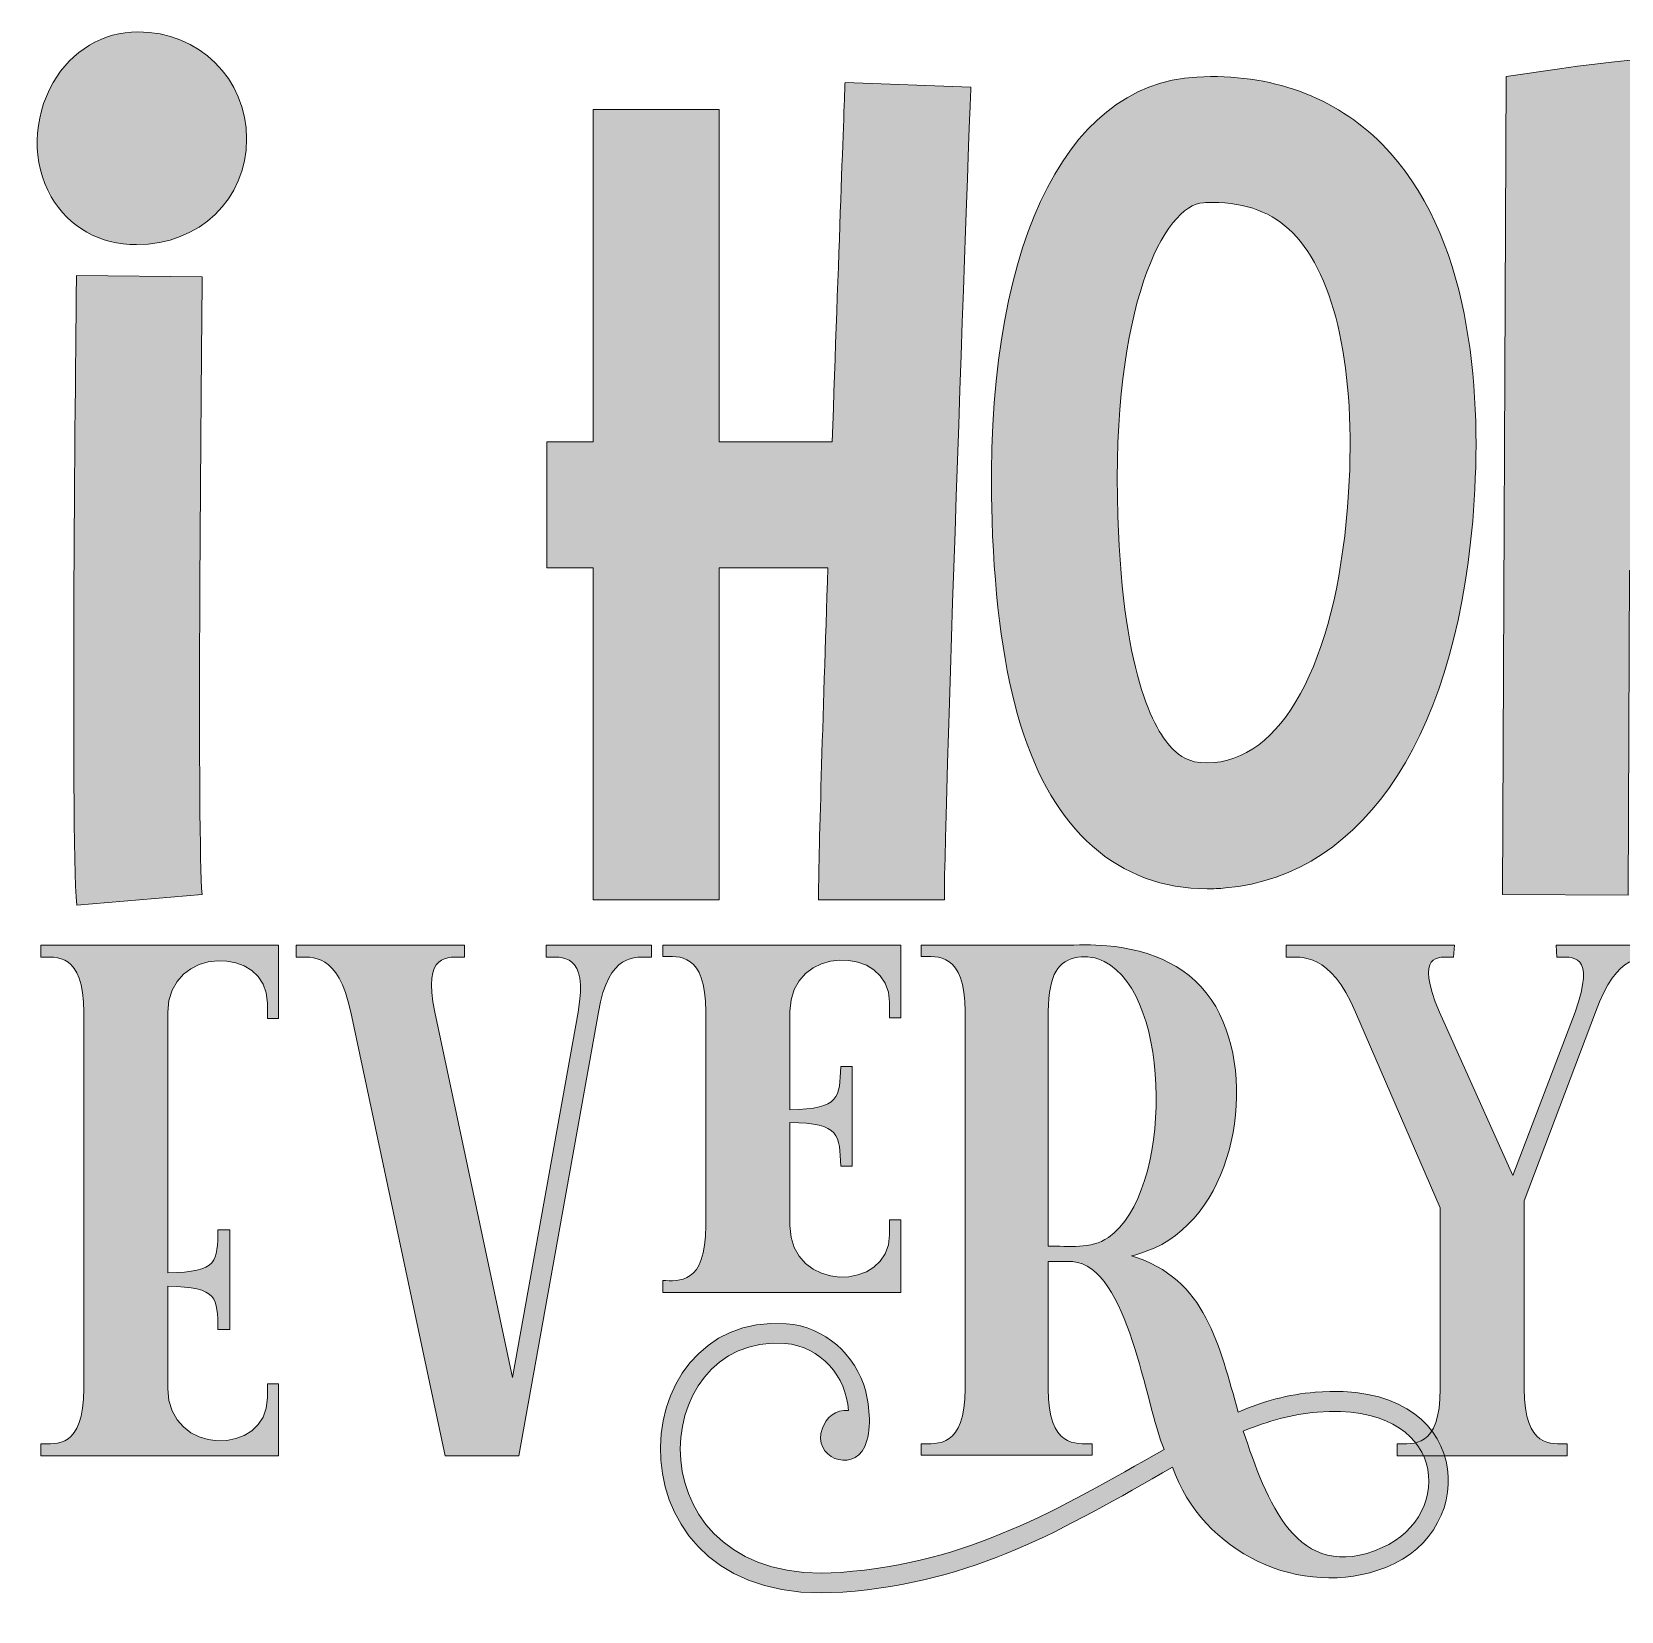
# Model space of a CAD drawing. Header units: inches. Extents: x 82 to 997, y -922 to -158.
# Drawn here: x 97.5 to 539.4, y -597.3 to -158.4 of the extents above; entities that cross this region are included whole.
import ezdxf

# ---------------------------------------------------------------- set-up
doc = ezdxf.new("R2010")
doc.units = ezdxf.units.IN
doc.header["$MEASUREMENT"] = 0
doc.layers.add('Layer 1', color=7, linetype='Continuous')

# ---------------------------------------------------------------- blocks, each defined once
blk = doc.blocks.new('block 3')
at = {"layer": 'Layer 1', "true_color": 0xffffff}
h = blk.add_hatch(color=7, dxfattribs=at)
h.dxf.hatch_style = 2
edge = h.paths.add_edge_path()
edge.add_spline(control_points=[(157.26, -188.12), (157.27, -204.87), (144.11, -217.51), (126.67, -217.51), (126.67, -217.51), (126.66, -217.51), (126.66, -217.51), (116.46, -217.51), (107.81, -212.66), (102.92, -204.19), (97.52, -194.85), (97.74, -182.4), (103.46, -172.48), (108.57, -163.63), (117.39, -158.35), (127.05, -158.35), (143.99, -158.35), (157.26, -171.43), (157.26, -188.12)], knot_values=[0, 0, 0, 0, 1, 1, 1, 2, 2, 2, 3, 3, 3, 4, 4, 4, 5, 5, 5, 6, 6, 6, 6], degree=3, periodic=1)
edge = h.paths.add_edge_path()
edge.add_spline(control_points=[(144.93, -226.46), (144.45, -268.72), (143.51, -381.96), (144.86, -398.14), (144.86, -398.14), (110, -401.06), (110, -401.06), (108.26, -380.28), (109.76, -241.79), (109.94, -226.06), (109.94, -226.06), (144.93, -226.46), (144.93, -226.46)], knot_values=[0, 0, 0, 0, 1, 1, 1, 2, 2, 2, 3, 3, 3, 4, 4, 4, 4], degree=3, periodic=1)
h = blk.add_hatch(color=7, dxfattribs=at)
h.dxf.hatch_style = 2
edge = h.paths.add_edge_path()
edge.add_spline(control_points=[(623.37, -222.68), (623.61, -254.96), (596.71, -278.12), (574.09, -291.87), (562.17, -299.12), (550.3, -304.54), (541.77, -308.03), (541.77, -308.03), (541.36, -398.3), (541.36, -398.3), (541.36, -398.3), (506.37, -398.14), (506.37, -398.14), (506.37, -398.14), (507.4, -170.8), (507.4, -170.8), (507.4, -170.8), (522.29, -168.62), (522.29, -168.62), (576.9, -160.62), (594.98, -168.56), (606.37, -178.33), (617.66, -188.02), (623.22, -202.52), (623.37, -222.68)], knot_values=[0, 0, 0, 0, 1, 1, 1, 2, 2, 2, 3, 3, 3, 4, 4, 4, 5, 5, 5, 6, 6, 6, 7, 7, 7, 8, 8, 8, 8], degree=3, periodic=1)
edge = h.paths.add_edge_path()
edge.add_spline(control_points=[(588.38, -222.94), (588.32, -213.63), (586.7, -207.56), (583.59, -204.89), (578.19, -200.26), (564.31, -199.08), (542.25, -201.36), (542.25, -201.36), (541.94, -269.6), (541.94, -269.6), (546.57, -267.33), (551.51, -264.68), (556.41, -261.67), (568.4, -254.32), (588.51, -239.51), (588.38, -222.94)], knot_values=[0, 0, 0, 0, 1, 1, 1, 2, 2, 2, 3, 3, 3, 4, 4, 4, 5, 5, 5, 5], degree=3, periodic=1)
h = blk.add_hatch(color=7, dxfattribs=at)
h.dxf.hatch_style = 2
edge = h.paths.add_edge_path()
edge.add_spline(control_points=[(498.56, -288.45), (494.61, -352.41), (468.74, -392.72), (429.38, -396.3), (427.65, -396.46), (425.95, -396.54), (424.28, -396.54), (412.16, -396.54), (401.22, -392.48), (392.38, -384.67), (374.87, -369.2), (366.01, -340.43), (364.5, -294.15), (362.07, -220.07), (383.9, -172.85), (421.46, -170.92), (442, -169.86), (459.81, -176.33), (472.96, -189.61), (497.62, -214.53), (500.49, -257.12), (498.56, -288.45)], knot_values=[0, 0, 0, 0, 1, 1, 1, 2, 2, 2, 3, 3, 3, 4, 4, 4, 5, 5, 5, 6, 6, 6, 7, 7, 7, 7], degree=3, periodic=1)
edge = h.paths.add_edge_path()
edge.add_spline(control_points=[(448.09, -214.23), (442.49, -208.57), (435.19, -205.8), (425.85, -205.8), (425, -205.8), (424.14, -205.82), (423.26, -205.87), (412.53, -206.42), (397.56, -234.49), (399.47, -293.01), (400.97, -338.91), (410.19, -353.71), (415.55, -358.45), (417.56, -360.23), (420.4, -361.98), (426.21, -361.46), (446.54, -359.61), (460.88, -330.81), (463.63, -286.3), (465.71, -252.58), (460.05, -226.31), (448.09, -214.23)], knot_values=[0, 0, 0, 0, 1, 1, 1, 2, 2, 2, 3, 3, 3, 4, 4, 4, 5, 5, 5, 6, 6, 6, 7, 7, 7, 7], degree=3, periodic=1)
h = blk.add_hatch(color=7, dxfattribs=at)
h.dxf.hatch_style = 2
edge = h.paths.add_edge_path()
edge.add_spline(control_points=[(358.59, -173.73), (358.52, -175.72), (351.24, -373.07), (351.24, -399.6), (351.24, -399.6), (316.25, -399.6), (316.25, -399.6), (316.25, -388.47), (317.44, -349.73), (318.86, -307.29), (318.86, -307.29), (288.63, -307.29), (288.63, -307.29), (288.63, -307.29), (288.63, -399.6), (288.63, -399.6), (288.63, -399.6), (253.64, -399.6), (253.64, -399.6), (253.64, -399.6), (253.64, -307.29), (253.64, -307.29), (253.64, -307.29), (240.74, -307.29), (240.74, -307.29), (240.74, -307.29), (240.74, -272.3), (240.74, -272.3), (240.74, -272.3), (253.64, -272.3), (253.64, -272.3), (253.64, -272.3), (253.64, -179.99), (253.64, -179.99), (253.64, -179.99), (288.63, -179.99), (288.63, -179.99), (288.63, -179.99), (288.63, -272.3), (288.63, -272.3), (288.63, -272.3), (320.05, -272.3), (320.05, -272.3), (321.78, -222.39), (323.48, -176.34), (323.62, -172.44), (323.62, -172.44), (358.59, -173.73), (358.59, -173.73)], knot_values=[0, 0, 0, 0, 1, 1, 1, 2, 2, 2, 3, 3, 3, 4, 4, 4, 5, 5, 5, 6, 6, 6, 7, 7, 7, 8, 8, 8, 9, 9, 9, 10, 10, 10, 11, 11, 11, 12, 12, 12, 13, 13, 13, 14, 14, 14, 15, 15, 15, 16, 16, 16, 16], degree=3, periodic=1)
at = {"layer": 'Layer 1', "lineweight": 0}
for points, knots in [([(157.26, -188.12), (157.27, -204.87), (144.11, -217.51), (126.67, -217.51), (126.67, -217.51), (126.66, -217.51), (126.66, -217.51), (116.46, -217.51), (107.81, -212.66), (102.92, -204.19), (97.52, -194.85), (97.74, -182.4), (103.46, -172.48), (108.57, -163.63), (117.39, -158.35), (127.05, -158.35), (143.99, -158.35), (157.26, -171.43), (157.26, -188.12)], [0, 0, 0, 0, 1, 1, 1, 2, 2, 2, 3, 3, 3, 4, 4, 4, 5, 5, 5, 6, 6, 6, 6]), ([(623.37, -222.68), (623.61, -254.96), (596.71, -278.12), (574.09, -291.87), (562.17, -299.12), (550.3, -304.54), (541.77, -308.03), (541.77, -308.03), (541.36, -398.3), (541.36, -398.3), (541.36, -398.3), (506.37, -398.14), (506.37, -398.14), (506.37, -398.14), (507.4, -170.8), (507.4, -170.8), (507.4, -170.8), (522.29, -168.62), (522.29, -168.62), (576.9, -160.62), (594.98, -168.56), (606.37, -178.33), (617.66, -188.02), (623.22, -202.52), (623.37, -222.68)], [0, 0, 0, 0, 1, 1, 1, 2, 2, 2, 3, 3, 3, 4, 4, 4, 5, 5, 5, 6, 6, 6, 7, 7, 7, 8, 8, 8, 8]), ([(498.56, -288.45), (494.61, -352.41), (468.74, -392.72), (429.38, -396.3), (427.65, -396.46), (425.95, -396.54), (424.28, -396.54), (412.16, -396.54), (401.22, -392.48), (392.38, -384.67), (374.87, -369.2), (366.01, -340.43), (364.5, -294.15), (362.07, -220.07), (383.9, -172.85), (421.46, -170.92), (442, -169.86), (459.81, -176.33), (472.96, -189.61), (497.62, -214.53), (500.49, -257.12), (498.56, -288.45)], [0, 0, 0, 0, 1, 1, 1, 2, 2, 2, 3, 3, 3, 4, 4, 4, 5, 5, 5, 6, 6, 6, 7, 7, 7, 7]), ([(358.59, -173.73), (358.52, -175.72), (351.24, -373.07), (351.24, -399.6), (351.24, -399.6), (316.25, -399.6), (316.25, -399.6), (316.25, -388.47), (317.44, -349.73), (318.86, -307.29), (318.86, -307.29), (288.63, -307.29), (288.63, -307.29), (288.63, -307.29), (288.63, -399.6), (288.63, -399.6), (288.63, -399.6), (253.64, -399.6), (253.64, -399.6), (253.64, -399.6), (253.64, -307.29), (253.64, -307.29), (253.64, -307.29), (240.74, -307.29), (240.74, -307.29), (240.74, -307.29), (240.74, -272.3), (240.74, -272.3), (240.74, -272.3), (253.64, -272.3), (253.64, -272.3), (253.64, -272.3), (253.64, -179.99), (253.64, -179.99), (253.64, -179.99), (288.63, -179.99), (288.63, -179.99), (288.63, -179.99), (288.63, -272.3), (288.63, -272.3), (288.63, -272.3), (320.05, -272.3), (320.05, -272.3), (321.78, -222.39), (323.48, -176.34), (323.62, -172.44), (323.62, -172.44), (358.59, -173.73), (358.59, -173.73)], [0, 0, 0, 0, 1, 1, 1, 2, 2, 2, 3, 3, 3, 4, 4, 4, 5, 5, 5, 6, 6, 6, 7, 7, 7, 8, 8, 8, 9, 9, 9, 10, 10, 10, 11, 11, 11, 12, 12, 12, 13, 13, 13, 14, 14, 14, 15, 15, 15, 16, 16, 16, 16]), ([(448.09, -214.23), (442.49, -208.57), (435.19, -205.8), (425.85, -205.8), (425, -205.8), (424.14, -205.82), (423.26, -205.87), (412.53, -206.42), (397.56, -234.49), (399.47, -293.01), (400.97, -338.91), (410.19, -353.71), (415.55, -358.45), (417.56, -360.23), (420.4, -361.98), (426.21, -361.46), (446.54, -359.61), (460.88, -330.81), (463.63, -286.3), (465.71, -252.58), (460.05, -226.31), (448.09, -214.23)], [0, 0, 0, 0, 1, 1, 1, 2, 2, 2, 3, 3, 3, 4, 4, 4, 5, 5, 5, 6, 6, 6, 7, 7, 7, 7]), ([(144.93, -226.46), (144.45, -268.72), (143.51, -381.96), (144.86, -398.14), (144.86, -398.14), (110, -401.06), (110, -401.06), (108.26, -380.28), (109.76, -241.79), (109.94, -226.06), (109.94, -226.06), (144.93, -226.46), (144.93, -226.46)], [0, 0, 0, 0, 1, 1, 1, 2, 2, 2, 3, 3, 3, 4, 4, 4, 4])]:
    blk.add_open_spline(points, degree=3, knots=knots, dxfattribs=at)
blk = doc.blocks.new('block 4')
at = {"layer": 'Layer 1', "true_color": 0xffffff}
h = blk.add_hatch(color=7, dxfattribs=at)
h.dxf.hatch_style = 2
edge = h.paths.add_edge_path()
edge.add_spline(control_points=[(152.61, -518.98), (152.61, -518.98), (149.28, -518.98), (149.28, -518.98), (149.08, -510.34), (149.47, -507.2), (135.34, -507), (135.34, -507), (135.34, -535.47), (135.34, -535.47), (135.34, -554.31), (163.02, -554.31), (163.02, -538.02), (163.02, -538.02), (163.02, -534.09), (163.02, -534.09), (163.02, -534.09), (166.16, -534.09), (166.16, -534.09), (166.16, -534.09), (166.16, -554.12), (166.16, -554.12), (166.16, -554.12), (100, -554.12), (100, -554.12), (100, -554.12), (100, -550.78), (100, -550.78), (104.32, -550.78), (111.98, -552.15), (111.98, -535.47), (111.98, -500.52), (111.98, -465.78), (111.98, -430.83), (111.98, -414.15), (104.32, -415.52), (100, -415.52), (100, -415.52), (100, -412.18), (100, -412.18), (100, -412.18), (166.16, -412.18), (166.16, -412.18), (166.16, -412.18), (166.16, -432.6), (166.16, -432.6), (166.16, -432.6), (163.02, -432.6), (163.02, -432.6), (163.02, -432.21), (163.02, -430.83), (163.02, -428.28), (163.02, -412.18), (135.34, -412.18), (135.34, -430.83), (135.34, -430.83), (135.34, -503.27), (135.34, -503.27), (149.47, -503.08), (149.08, -499.94), (149.28, -491.3), (149.28, -491.3), (152.61, -491.3), (152.61, -491.3), (152.61, -500.52), (152.61, -509.75), (152.61, -518.98)], knot_values=[0, 0, 0, 0, 1, 1, 1, 2, 2, 2, 3, 3, 3, 4, 4, 4, 5, 5, 5, 6, 6, 6, 7, 7, 7, 8, 8, 8, 9, 9, 9, 10, 10, 10, 11, 11, 11, 12, 12, 12, 13, 13, 13, 14, 14, 14, 15, 15, 15, 16, 16, 16, 17, 17, 17, 18, 18, 18, 19, 19, 19, 20, 20, 20, 21, 21, 21, 22, 22, 22, 22], degree=3, periodic=1)
h = blk.add_hatch(color=7, dxfattribs=at)
h.dxf.hatch_style = 2
edge = h.paths.add_edge_path()
edge.add_spline(control_points=[(249.4, -430.83), (252.34, -414.15), (244.88, -415.52), (240.56, -415.52), (240.56, -415.52), (240.56, -412.18), (240.56, -412.18), (250.18, -412.18), (260, -412.18), (269.81, -412.18), (269.81, -412.18), (269.81, -415.52), (269.81, -415.52), (265.3, -415.52), (257.84, -414.15), (255.09, -430.83), (255.09, -430.83), (232.91, -554.12), (232.91, -554.12), (226.04, -554.12), (219.17, -554.12), (212.49, -554.12), (212.49, -554.12), (186.19, -430.83), (186.19, -430.83), (182.85, -414.15), (175.39, -415.52), (171.07, -415.52), (171.07, -415.52), (171.07, -412.18), (171.07, -412.18), (186.78, -412.18), (201.89, -412.18), (217.79, -412.18), (217.79, -412.18), (217.79, -415.52), (217.79, -415.52), (213.28, -415.52), (206.01, -414.15), (209.55, -430.83), (209.55, -430.83), (231.14, -532.33), (231.14, -532.33), (231.14, -532.33), (249.4, -430.83), (249.4, -430.83)], knot_values=[0, 0, 0, 0, 1, 1, 1, 2, 2, 2, 3, 3, 3, 4, 4, 4, 5, 5, 5, 6, 6, 6, 7, 7, 7, 8, 8, 8, 9, 9, 9, 10, 10, 10, 11, 11, 11, 12, 12, 12, 13, 13, 13, 14, 14, 14, 15, 15, 15, 15], degree=3, periodic=1)
h = blk.add_hatch(color=7, dxfattribs=at)
h.dxf.hatch_style = 2
edge = h.paths.add_edge_path()
edge.add_spline(control_points=[(473.98, -585.13), (450.42, -594.36), (422.74, -580.82), (414.7, -557.26), (384.07, -574.73), (359.73, -589.26), (323.02, -592), (256.08, -597.3), (260.2, -513.87), (307.31, -517.41), (318.11, -518.19), (326.55, -526.24), (329.3, -535.86), (330.48, -540.57), (331.07, -547.25), (329.1, -551.56), (325.57, -559.02), (314.38, -554.51), (317.33, -546.46), (318.31, -543.52), (321.06, -541.16), (324.59, -541.55), (324, -532.13), (316.93, -523.69), (306.92, -522.9), (267.66, -519.96), (263.73, -591.02), (322.43, -586.51), (358.35, -583.76), (382.5, -569.23), (412.34, -552.35), (407.04, -539.98), (402.52, -501.5), (386.82, -500.13), (386.82, -500.13), (380.14, -500.13), (380.14, -500.13), (380.14, -500.13), (380.14, -535.47), (380.14, -535.47), (380.14, -551.96), (387.8, -550.78), (392.32, -550.78), (392.32, -550.78), (392.32, -553.92), (392.32, -553.92), (392.32, -553.92), (344.81, -553.92), (344.81, -553.92), (344.81, -553.92), (344.81, -550.78), (344.81, -550.78), (349.32, -550.78), (356.98, -551.96), (356.98, -535.47), (356.98, -535.47), (356.98, -430.64), (356.98, -430.64), (356.98, -414.15), (349.32, -415.33), (344.81, -415.33), (344.81, -415.33), (344.81, -412.18), (344.81, -412.18), (344.81, -412.18), (384.07, -412.18), (384.07, -412.18), (388.39, -412.18), (392.32, -411.99), (396.44, -412.38), (408.61, -413.36), (420.39, -418.27), (426.67, -429.26), (438.45, -449.88), (432.17, -486.19), (409.59, -496.4), (407.63, -497.19), (405.67, -497.97), (403.31, -498.56), (424.12, -504.84), (427.65, -523.69), (432.95, -541.95), (439.82, -539), (446.89, -537.04), (454.35, -536.45), (498.52, -532.72), (500.68, -574.92), (473.98, -585.13)], knot_values=[0, 0, 0, 0, 1, 1, 1, 2, 2, 2, 3, 3, 3, 4, 4, 4, 5, 5, 5, 6, 6, 6, 7, 7, 7, 8, 8, 8, 9, 9, 9, 10, 10, 10, 11, 11, 11, 12, 12, 12, 13, 13, 13, 14, 14, 14, 15, 15, 15, 16, 16, 16, 17, 17, 17, 18, 18, 18, 19, 19, 19, 20, 20, 20, 21, 21, 21, 22, 22, 22, 23, 23, 23, 24, 24, 24, 25, 25, 25, 26, 26, 26, 27, 27, 27, 28, 28, 28, 29, 29, 29, 29], degree=3, periodic=1)
edge = h.paths.add_edge_path()
edge.add_spline(control_points=[(339.12, -508.77), (339.12, -508.77), (272.96, -508.77), (272.96, -508.77), (272.96, -508.77), (272.96, -505.43), (272.96, -505.43), (277.28, -505.43), (284.93, -506.81), (284.93, -490.12), (284.93, -490.12), (284.93, -430.64), (284.93, -430.64), (284.93, -414.15), (277.28, -415.33), (272.96, -415.33), (272.96, -415.33), (272.96, -412.18), (272.96, -412.18), (272.96, -412.18), (339.12, -412.18), (339.12, -412.18), (339.12, -412.18), (339.12, -432.4), (339.12, -432.4), (339.12, -432.4), (335.98, -432.4), (335.98, -432.4), (335.98, -432.01), (335.98, -430.64), (335.98, -428.08), (335.98, -411.99), (308.3, -411.99), (308.3, -430.64), (308.3, -430.64), (308.3, -457.92), (308.3, -457.92), (322.43, -457.73), (322.04, -454.39), (322.43, -445.95), (322.43, -445.95), (325.57, -445.95), (325.57, -445.95), (325.57, -445.95), (325.57, -473.63), (325.57, -473.63), (325.57, -473.63), (322.43, -473.63), (322.43, -473.63), (322.04, -464.99), (322.43, -461.65), (308.3, -461.46), (308.3, -461.46), (308.3, -490.12), (308.3, -490.12), (308.3, -508.77), (335.98, -508.77), (335.98, -492.67), (335.98, -492.67), (335.98, -488.55), (335.98, -488.55), (335.98, -488.55), (339.12, -488.55), (339.12, -488.55), (339.12, -488.55), (339.12, -508.77), (339.12, -508.77)], knot_values=[0, 0, 0, 0, 1, 1, 1, 2, 2, 2, 3, 3, 3, 4, 4, 4, 5, 5, 5, 6, 6, 6, 7, 7, 7, 8, 8, 8, 9, 9, 9, 10, 10, 10, 11, 11, 11, 12, 12, 12, 13, 13, 13, 14, 14, 14, 15, 15, 15, 16, 16, 16, 17, 17, 17, 18, 18, 18, 19, 19, 19, 20, 20, 20, 21, 21, 21, 22, 22, 22, 22], degree=3, periodic=1)
edge = h.paths.add_edge_path()
edge.add_spline(control_points=[(395.65, -416.7), (391.34, -414.54), (384.86, -414.93), (382.3, -419.45), (380.93, -421.8), (380.14, -425.34), (380.14, -430.64), (380.14, -430.64), (380.14, -495.81), (380.14, -495.81), (385.84, -495.81), (391.92, -496.79), (396.83, -493.46), (414.7, -481.09), (414.89, -426.32), (395.65, -416.7)], knot_values=[0, 0, 0, 0, 1, 1, 1, 2, 2, 2, 3, 3, 3, 4, 4, 4, 5, 5, 5, 5], degree=3, periodic=1)
edge = h.paths.add_edge_path()
edge.add_spline(control_points=[(454.94, -541.95), (447.87, -542.53), (441.2, -544.5), (434.33, -547.25), (440.8, -566.29), (449.05, -590.24), (473, -579.64), (493.42, -570.61), (491.26, -539), (454.94, -541.95)], knot_values=[0, 0, 0, 0, 1, 1, 1, 2, 2, 2, 3, 3, 3, 3], degree=3, periodic=1)
h = blk.add_hatch(color=7, dxfattribs=at)
h.dxf.hatch_style = 2
edge = h.paths.add_edge_path()
edge.add_spline(control_points=[(512.46, -483.25), (512.46, -499.94), (512.46, -518.78), (512.46, -535.47), (512.46, -552.15), (520.12, -550.78), (524.44, -550.78), (524.44, -550.78), (524.44, -554.12), (524.44, -554.12), (508.73, -554.12), (492.83, -554.12), (477.13, -554.12), (477.13, -554.12), (477.13, -550.78), (477.13, -550.78), (481.45, -550.78), (489.1, -552.15), (489.1, -535.47), (489.1, -535.47), (489.1, -485.21), (489.1, -485.21), (489.1, -485.21), (465.55, -430.83), (465.55, -430.83), (458.48, -414.15), (450.63, -415.52), (446.31, -415.52), (446.31, -415.52), (446.31, -412.18), (446.31, -412.18), (446.31, -412.18), (493.03, -412.18), (493.03, -412.18), (493.03, -412.18), (492.83, -415.52), (492.83, -415.52), (488.51, -415.52), (481.84, -414.15), (488.91, -430.83), (488.91, -430.83), (509.32, -476.18), (509.32, -476.18), (509.32, -476.18), (526.6, -430.83), (526.6, -430.83), (532.49, -414.15), (525.81, -415.52), (521.49, -415.52), (521.49, -415.52), (521.3, -412.18), (521.3, -412.18), (521.3, -412.18), (549.57, -412.18), (549.57, -412.18), (549.57, -412.18), (549.76, -415.52), (549.76, -415.52), (545.44, -415.52), (538.18, -414.15), (532.29, -430.83), (532.29, -430.83), (512.46, -483.25), (512.46, -483.25)], knot_values=[0, 0, 0, 0, 1, 1, 1, 2, 2, 2, 3, 3, 3, 4, 4, 4, 5, 5, 5, 6, 6, 6, 7, 7, 7, 8, 8, 8, 9, 9, 9, 10, 10, 10, 11, 11, 11, 12, 12, 12, 13, 13, 13, 14, 14, 14, 15, 15, 15, 16, 16, 16, 17, 17, 17, 18, 18, 18, 19, 19, 19, 20, 20, 20, 21, 21, 21, 21], degree=3, periodic=1)
at = {"layer": 'Layer 1', "lineweight": 0}
for points, knots in [([(152.61, -518.98), (152.61, -518.98), (149.28, -518.98), (149.28, -518.98), (149.08, -510.34), (149.47, -507.2), (135.34, -507), (135.34, -507), (135.34, -535.47), (135.34, -535.47), (135.34, -554.31), (163.02, -554.31), (163.02, -538.02), (163.02, -538.02), (163.02, -534.09), (163.02, -534.09), (163.02, -534.09), (166.16, -534.09), (166.16, -534.09), (166.16, -534.09), (166.16, -554.12), (166.16, -554.12), (166.16, -554.12), (100, -554.12), (100, -554.12), (100, -554.12), (100, -550.78), (100, -550.78), (104.32, -550.78), (111.98, -552.15), (111.98, -535.47), (111.98, -500.52), (111.98, -465.78), (111.98, -430.83), (111.98, -414.15), (104.32, -415.52), (100, -415.52), (100, -415.52), (100, -412.18), (100, -412.18), (100, -412.18), (166.16, -412.18), (166.16, -412.18), (166.16, -412.18), (166.16, -432.6), (166.16, -432.6), (166.16, -432.6), (163.02, -432.6), (163.02, -432.6), (163.02, -432.21), (163.02, -430.83), (163.02, -428.28), (163.02, -412.18), (135.34, -412.18), (135.34, -430.83), (135.34, -430.83), (135.34, -503.27), (135.34, -503.27), (149.47, -503.08), (149.08, -499.94), (149.28, -491.3), (149.28, -491.3), (152.61, -491.3), (152.61, -491.3), (152.61, -500.52), (152.61, -509.75), (152.61, -518.98)], [0, 0, 0, 0, 1, 1, 1, 2, 2, 2, 3, 3, 3, 4, 4, 4, 5, 5, 5, 6, 6, 6, 7, 7, 7, 8, 8, 8, 9, 9, 9, 10, 10, 10, 11, 11, 11, 12, 12, 12, 13, 13, 13, 14, 14, 14, 15, 15, 15, 16, 16, 16, 17, 17, 17, 18, 18, 18, 19, 19, 19, 20, 20, 20, 21, 21, 21, 22, 22, 22, 22]), ([(249.4, -430.83), (252.34, -414.15), (244.88, -415.52), (240.56, -415.52), (240.56, -415.52), (240.56, -412.18), (240.56, -412.18), (250.18, -412.18), (260, -412.18), (269.81, -412.18), (269.81, -412.18), (269.81, -415.52), (269.81, -415.52), (265.3, -415.52), (257.84, -414.15), (255.09, -430.83), (255.09, -430.83), (232.91, -554.12), (232.91, -554.12), (226.04, -554.12), (219.17, -554.12), (212.49, -554.12), (212.49, -554.12), (186.19, -430.83), (186.19, -430.83), (182.85, -414.15), (175.39, -415.52), (171.07, -415.52), (171.07, -415.52), (171.07, -412.18), (171.07, -412.18), (186.78, -412.18), (201.89, -412.18), (217.79, -412.18), (217.79, -412.18), (217.79, -415.52), (217.79, -415.52), (213.28, -415.52), (206.01, -414.15), (209.55, -430.83), (209.55, -430.83), (231.14, -532.33), (231.14, -532.33), (231.14, -532.33), (249.4, -430.83), (249.4, -430.83)], [0, 0, 0, 0, 1, 1, 1, 2, 2, 2, 3, 3, 3, 4, 4, 4, 5, 5, 5, 6, 6, 6, 7, 7, 7, 8, 8, 8, 9, 9, 9, 10, 10, 10, 11, 11, 11, 12, 12, 12, 13, 13, 13, 14, 14, 14, 15, 15, 15, 15]), ([(473.98, -585.13), (450.42, -594.36), (422.74, -580.82), (414.7, -557.26), (384.07, -574.73), (359.73, -589.26), (323.02, -592), (256.08, -597.3), (260.2, -513.87), (307.31, -517.41), (318.11, -518.19), (326.55, -526.24), (329.3, -535.86), (330.48, -540.57), (331.07, -547.25), (329.1, -551.56), (325.57, -559.02), (314.38, -554.51), (317.33, -546.46), (318.31, -543.52), (321.06, -541.16), (324.59, -541.55), (324, -532.13), (316.93, -523.69), (306.92, -522.9), (267.66, -519.96), (263.73, -591.02), (322.43, -586.51), (358.35, -583.76), (382.5, -569.23), (412.34, -552.35), (407.04, -539.98), (402.52, -501.5), (386.82, -500.13), (386.82, -500.13), (380.14, -500.13), (380.14, -500.13), (380.14, -500.13), (380.14, -535.47), (380.14, -535.47), (380.14, -551.96), (387.8, -550.78), (392.32, -550.78), (392.32, -550.78), (392.32, -553.92), (392.32, -553.92), (392.32, -553.92), (344.81, -553.92), (344.81, -553.92), (344.81, -553.92), (344.81, -550.78), (344.81, -550.78), (349.32, -550.78), (356.98, -551.96), (356.98, -535.47), (356.98, -535.47), (356.98, -430.64), (356.98, -430.64), (356.98, -414.15), (349.32, -415.33), (344.81, -415.33), (344.81, -415.33), (344.81, -412.18), (344.81, -412.18), (344.81, -412.18), (384.07, -412.18), (384.07, -412.18), (388.39, -412.18), (392.32, -411.99), (396.44, -412.38), (408.61, -413.36), (420.39, -418.27), (426.67, -429.26), (438.45, -449.88), (432.17, -486.19), (409.59, -496.4), (407.63, -497.19), (405.67, -497.97), (403.31, -498.56), (424.12, -504.84), (427.65, -523.69), (432.95, -541.95), (439.82, -539), (446.89, -537.04), (454.35, -536.45), (498.52, -532.72), (500.68, -574.92), (473.98, -585.13)], [0, 0, 0, 0, 1, 1, 1, 2, 2, 2, 3, 3, 3, 4, 4, 4, 5, 5, 5, 6, 6, 6, 7, 7, 7, 8, 8, 8, 9, 9, 9, 10, 10, 10, 11, 11, 11, 12, 12, 12, 13, 13, 13, 14, 14, 14, 15, 15, 15, 16, 16, 16, 17, 17, 17, 18, 18, 18, 19, 19, 19, 20, 20, 20, 21, 21, 21, 22, 22, 22, 23, 23, 23, 24, 24, 24, 25, 25, 25, 26, 26, 26, 27, 27, 27, 28, 28, 28, 29, 29, 29, 29]), ([(339.12, -508.77), (339.12, -508.77), (272.96, -508.77), (272.96, -508.77), (272.96, -508.77), (272.96, -505.43), (272.96, -505.43), (277.28, -505.43), (284.93, -506.81), (284.93, -490.12), (284.93, -490.12), (284.93, -430.64), (284.93, -430.64), (284.93, -414.15), (277.28, -415.33), (272.96, -415.33), (272.96, -415.33), (272.96, -412.18), (272.96, -412.18), (272.96, -412.18), (339.12, -412.18), (339.12, -412.18), (339.12, -412.18), (339.12, -432.4), (339.12, -432.4), (339.12, -432.4), (335.98, -432.4), (335.98, -432.4), (335.98, -432.01), (335.98, -430.64), (335.98, -428.08), (335.98, -411.99), (308.3, -411.99), (308.3, -430.64), (308.3, -430.64), (308.3, -457.92), (308.3, -457.92), (322.43, -457.73), (322.04, -454.39), (322.43, -445.95), (322.43, -445.95), (325.57, -445.95), (325.57, -445.95), (325.57, -445.95), (325.57, -473.63), (325.57, -473.63), (325.57, -473.63), (322.43, -473.63), (322.43, -473.63), (322.04, -464.99), (322.43, -461.65), (308.3, -461.46), (308.3, -461.46), (308.3, -490.12), (308.3, -490.12), (308.3, -508.77), (335.98, -508.77), (335.98, -492.67), (335.98, -492.67), (335.98, -488.55), (335.98, -488.55), (335.98, -488.55), (339.12, -488.55), (339.12, -488.55), (339.12, -488.55), (339.12, -508.77), (339.12, -508.77)], [0, 0, 0, 0, 1, 1, 1, 2, 2, 2, 3, 3, 3, 4, 4, 4, 5, 5, 5, 6, 6, 6, 7, 7, 7, 8, 8, 8, 9, 9, 9, 10, 10, 10, 11, 11, 11, 12, 12, 12, 13, 13, 13, 14, 14, 14, 15, 15, 15, 16, 16, 16, 17, 17, 17, 18, 18, 18, 19, 19, 19, 20, 20, 20, 21, 21, 21, 22, 22, 22, 22]), ([(395.65, -416.7), (391.34, -414.54), (384.86, -414.93), (382.3, -419.45), (380.93, -421.8), (380.14, -425.34), (380.14, -430.64), (380.14, -430.64), (380.14, -495.81), (380.14, -495.81), (385.84, -495.81), (391.92, -496.79), (396.83, -493.46), (414.7, -481.09), (414.89, -426.32), (395.65, -416.7)], [0, 0, 0, 0, 1, 1, 1, 2, 2, 2, 3, 3, 3, 4, 4, 4, 5, 5, 5, 5]), ([(512.46, -483.25), (512.46, -499.94), (512.46, -518.78), (512.46, -535.47), (512.46, -552.15), (520.12, -550.78), (524.44, -550.78), (524.44, -550.78), (524.44, -554.12), (524.44, -554.12), (508.73, -554.12), (492.83, -554.12), (477.13, -554.12), (477.13, -554.12), (477.13, -550.78), (477.13, -550.78), (481.45, -550.78), (489.1, -552.15), (489.1, -535.47), (489.1, -535.47), (489.1, -485.21), (489.1, -485.21), (489.1, -485.21), (465.55, -430.83), (465.55, -430.83), (458.48, -414.15), (450.63, -415.52), (446.31, -415.52), (446.31, -415.52), (446.31, -412.18), (446.31, -412.18), (446.31, -412.18), (493.03, -412.18), (493.03, -412.18), (493.03, -412.18), (492.83, -415.52), (492.83, -415.52), (488.51, -415.52), (481.84, -414.15), (488.91, -430.83), (488.91, -430.83), (509.32, -476.18), (509.32, -476.18), (509.32, -476.18), (526.6, -430.83), (526.6, -430.83), (532.49, -414.15), (525.81, -415.52), (521.49, -415.52), (521.49, -415.52), (521.3, -412.18), (521.3, -412.18), (521.3, -412.18), (549.57, -412.18), (549.57, -412.18), (549.57, -412.18), (549.76, -415.52), (549.76, -415.52), (545.44, -415.52), (538.18, -414.15), (532.29, -430.83), (532.29, -430.83), (512.46, -483.25), (512.46, -483.25)], [0, 0, 0, 0, 1, 1, 1, 2, 2, 2, 3, 3, 3, 4, 4, 4, 5, 5, 5, 6, 6, 6, 7, 7, 7, 8, 8, 8, 9, 9, 9, 10, 10, 10, 11, 11, 11, 12, 12, 12, 13, 13, 13, 14, 14, 14, 15, 15, 15, 16, 16, 16, 17, 17, 17, 18, 18, 18, 19, 19, 19, 20, 20, 20, 21, 21, 21, 21]), ([(454.94, -541.95), (447.87, -542.53), (441.2, -544.5), (434.33, -547.25), (440.8, -566.29), (449.05, -590.24), (473, -579.64), (493.42, -570.61), (491.26, -539), (454.94, -541.95)], [0, 0, 0, 0, 1, 1, 1, 2, 2, 2, 3, 3, 3, 3])]:
    blk.add_open_spline(points, degree=3, knots=knots, dxfattribs=at)

msp = doc.modelspace()

# ---------------------------------------------------------------- block references
at = {"layer": 'Layer 1'}
for name in ['block 3', 'block 4']:
    msp.add_blockref(name, (0, 0), dxfattribs=at)

doc.saveas('drawing.dxf')
